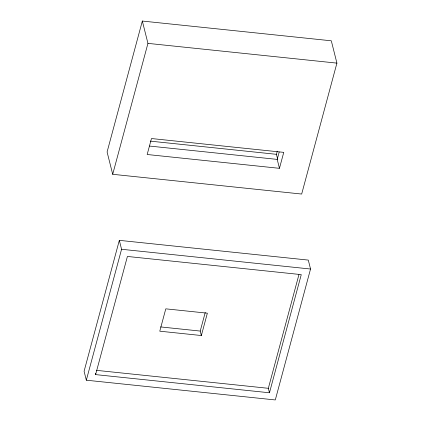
<?xml version="1.0" encoding="UTF-8"?>
<svg xmlns="http://www.w3.org/2000/svg" width="421" height="421" viewBox="0 0 421 421"><rect width="100%" height="100%" fill="white"/><g stroke="black" fill="none" stroke-linecap="round" stroke-linejoin="round"><path stroke-width="0.63" d="M142.335 21.05L107.092 151.976L112.702 174.299L301.673 194.049L336.916 63.124L331.306 40.8L142.335 21.05L147.945 43.374L112.702 174.299M119.327 240.349L84.084 371.269L86.326 380.2L275.297 399.95L310.54 269.024L308.298 260.094L119.327 240.349L121.569 249.274L86.326 380.2M95.604 374.606L127.41 256.452L301.262 274.624L269.461 392.772L95.604 374.606L95.288 373.327M201.349 335.532L207.364 313.182L165.79 308.835L159.775 331.19L201.349 335.532L200.228 331.069L205.243 312.44M277.707 159.422L276.423 154.318L277.276 151.15M279.455 168.326L283.749 152.36L151.471 138.535L147.171 154.502L279.455 168.326L277.207 159.396L279.191 152.028M269.461 392.772L268.34 388.309L298.952 274.581M147.945 43.374L336.916 63.124M150.265 141.135L276.423 154.318M149.492 146.05L277.207 159.396M121.569 249.274L310.54 269.024M160.601 326.928L200.228 331.069M96.446 370.343L268.34 388.309"/></g></svg>
